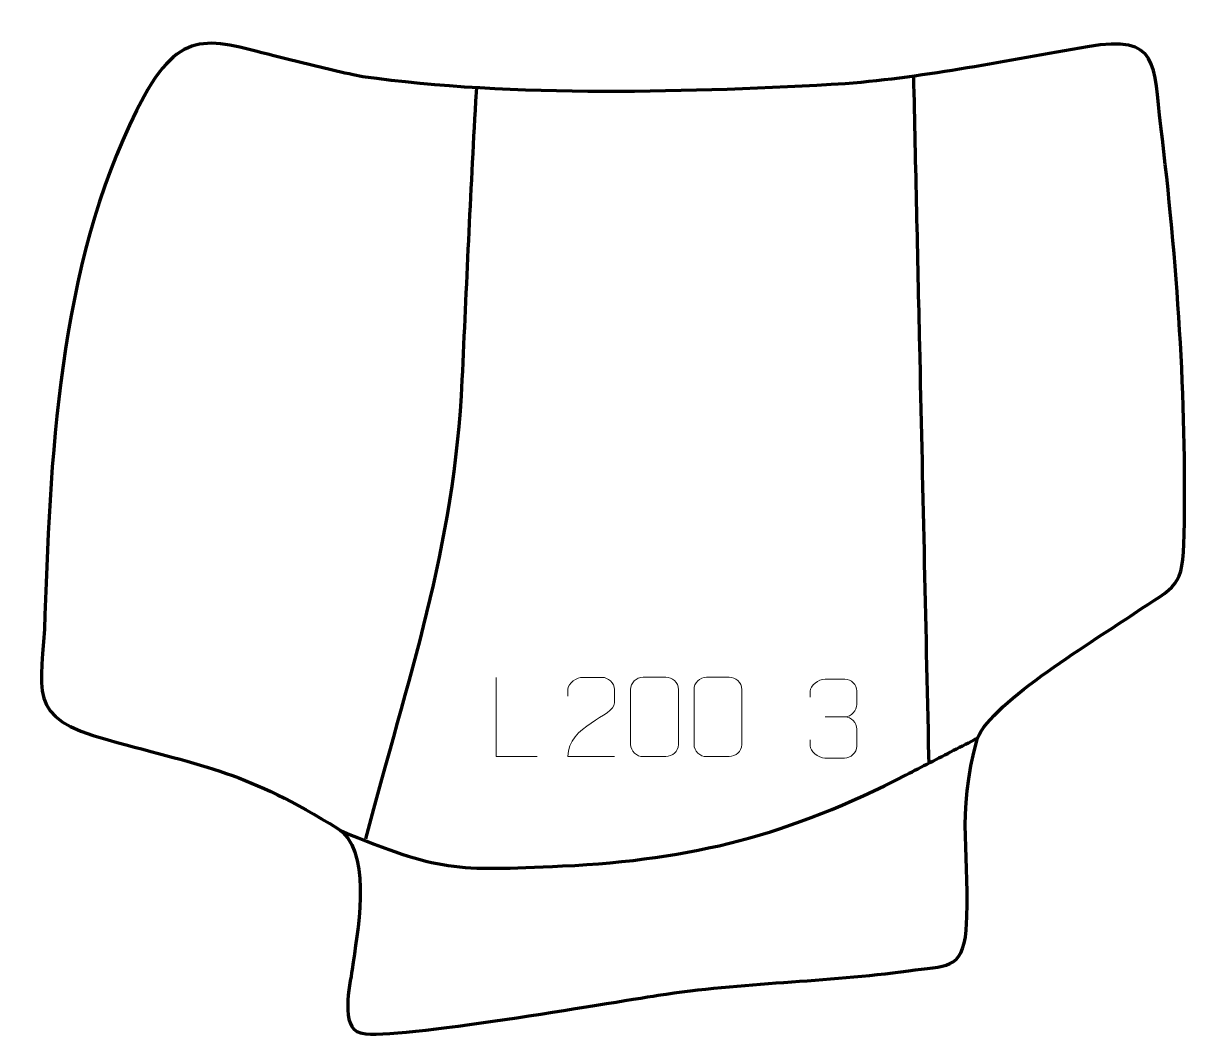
# Model space of a CAD drawing. Header units: millimetres. Extents: x -482 to -223, y 384 to 610.
import ezdxf

# ---------------------------------------------------------------- set-up
doc = ezdxf.new("R2010")
doc.units = ezdxf.units.MM
doc.header["$MEASUREMENT"] = 0
doc.layers.add('layer 1', color=7, linetype='Continuous', plot=False)
doc.layers.add('layer 2', color=7, linetype='Continuous')
doc.layers.add('layer 3', color=7, linetype='Continuous')

msp = doc.modelspace()

# ---------------------------------------------------------------- linework, layer by layer
at = {"layer": 'layer 1', "color": 250, "lineweight": 9}
for points, knots in [([(-367.3611, 447.1149), (-367.3611, 447.1149), (-376.4846, 447.1149), (-376.4846, 447.1149), (-376.4846, 447.1149), (-376.4846, 447.1149), (-376.4846, 464.6964), (-376.4846, 464.6964)], [0, 0, 0, 0, 0.33333333, 0.33333333, 0.33333333, 0.33333333, 1, 1, 1, 1]), ([(-350.1538, 447.1076), (-353.6164, 447.1079), (-357.079, 447.1079), (-360.5413, 447.1076), (-360.5413, 447.1076), (-360.5413, 454.1056), (-350.2186, 455.9666), (-350.1538, 459.0035), (-350.1538, 459.0035), (-350.1541, 460.0068), (-350.1541, 461.0099), (-350.1538, 462.0127), (-350.1538, 462.0127), (-350.1657, 463.4762), (-351.6614, 464.6914), (-352.8387, 464.7036), (-352.8387, 464.7036), (-354.2995, 464.7033), (-355.7599, 464.7033), (-357.2201, 464.7036), (-357.2201, 464.7036), (-358.5039, 464.7153), (-360.4941, 463.4526), (-360.5413, 461.9775), (-360.5413, 461.9775), (-360.5413, 461.9775), (-360.5413, 460.5298), (-360.5413, 460.5298)], [0, 0, 0, 0, 0.125, 0.125, 0.125, 0.125, 0.25, 0.25, 0.25, 0.25, 0.375, 0.375, 0.375, 0.375, 0.5, 0.5, 0.5, 0.5, 0.625, 0.625, 0.625, 0.625, 0.75, 0.75, 0.75, 0.75, 1, 1, 1, 1]), ([(-343.779, 464.7123), (-342.1119, 464.7123), (-340.4445, 464.7123), (-338.7771, 464.7123), (-338.7771, 464.7123), (-337.3818, 464.7374), (-335.9543, 463.6846), (-335.9352, 461.9639), (-335.9352, 461.9639), (-335.9355, 457.9074), (-335.9355, 453.8507), (-335.9352, 449.7936), (-335.9352, 449.7936), (-336.0353, 448.1536), (-337.2376, 447.1092), (-338.7771, 447.1016), (-338.7771, 447.1016), (-340.4487, 447.1019), (-342.1202, 447.1019), (-343.7914, 447.1016), (-343.7914, 447.1016), (-345.1713, 447.0272), (-346.585, 448.3574), (-346.577, 449.7813), (-346.577, 449.7813), (-346.5767, 453.8542), (-346.5767, 457.9268), (-346.577, 461.9991), (-346.577, 461.9991), (-346.5739, 463.5083), (-345.3219, 464.7219), (-343.779, 464.7123)], [0, 0, 0, 0, 0.11111111, 0.11111111, 0.11111111, 0.11111111, 0.22222222, 0.22222222, 0.22222222, 0.22222222, 0.33333333, 0.33333333, 0.33333333, 0.33333333, 0.44444444, 0.44444444, 0.44444444, 0.44444444, 0.55555556, 0.55555556, 0.55555556, 0.55555556, 0.66666667, 0.66666667, 0.66666667, 0.66666667, 0.77777778, 0.77777778, 0.77777778, 0.77777778, 1, 1, 1, 1]), ([(-329.6876, 464.7123), (-328.0205, 464.7123), (-326.3531, 464.7123), (-324.6857, 464.7123), (-324.6857, 464.7123), (-323.2903, 464.7374), (-321.8629, 463.6846), (-321.8438, 461.9639), (-321.8438, 461.9639), (-321.8441, 457.9074), (-321.8441, 453.8507), (-321.8438, 449.7936), (-321.8438, 449.7936), (-321.9439, 448.1536), (-323.1462, 447.1092), (-324.6857, 447.1016), (-324.6857, 447.1016), (-326.3573, 447.1019), (-328.0288, 447.1019), (-329.7, 447.1016), (-329.7, 447.1016), (-331.0799, 447.0272), (-332.4936, 448.3574), (-332.4856, 449.7813), (-332.4856, 449.7813), (-332.4853, 453.8542), (-332.4853, 457.9268), (-332.4856, 461.9991), (-332.4856, 461.9991), (-332.4825, 463.5083), (-331.2305, 464.7219), (-329.6876, 464.7123)], [0, 0, 0, 0, 0.11111111, 0.11111111, 0.11111111, 0.11111111, 0.22222222, 0.22222222, 0.22222222, 0.22222222, 0.33333333, 0.33333333, 0.33333333, 0.33333333, 0.44444444, 0.44444444, 0.44444444, 0.44444444, 0.55555556, 0.55555556, 0.55555556, 0.55555556, 0.66666667, 0.66666667, 0.66666667, 0.66666667, 0.77777778, 0.77777778, 0.77777778, 0.77777778, 1, 1, 1, 1]), ([(-306.666, 460.3058), (-306.666, 460.3058), (-306.666, 461.6144), (-306.666, 461.6144), (-306.666, 461.6144), (-306.6761, 462.8417), (-304.7987, 464.334), (-303.348, 464.318), (-303.348, 464.318), (-301.8937, 464.318), (-300.4394, 464.318), (-298.9854, 464.318), (-298.9854, 464.318), (-297.4392, 464.3243), (-296.3131, 463.023), (-296.2818, 461.6758), (-296.2818, 461.6758), (-296.2821, 460.6647), (-296.2821, 459.6536), (-296.2818, 458.6422), (-296.2818, 458.6422), (-296.3161, 457.4771), (-297.4452, 455.9059), (-298.9941, 455.913), (-298.9941, 455.913), (-297.4414, 455.9051), (-296.3085, 454.6346), (-296.2704, 453.1836), (-296.2704, 453.1836), (-296.2707, 451.9261), (-296.2707, 450.6686), (-296.2704, 449.4109), (-296.2704, 449.4109), (-296.2633, 447.9585), (-297.7111, 446.7163), (-298.9941, 446.722), (-298.9941, 446.722), (-300.4492, 446.7223), (-301.9043, 446.7223), (-303.3597, 446.722), (-303.3597, 446.722), (-304.8876, 446.7301), (-306.6709, 448.4213), (-306.6839, 449.4512), (-306.6839, 449.4512), (-306.6839, 449.4512), (-306.6839, 450.7959), (-306.6839, 450.7959)], [0, 0, 0, 0, 0.07692308, 0.07692308, 0.07692308, 0.07692308, 0.15384615, 0.15384615, 0.15384615, 0.15384615, 0.23076923, 0.23076923, 0.23076923, 0.23076923, 0.30769231, 0.30769231, 0.30769231, 0.30769231, 0.38461538, 0.38461538, 0.38461538, 0.38461538, 0.46153846, 0.46153846, 0.46153846, 0.46153846, 0.53846154, 0.53846154, 0.53846154, 0.53846154, 0.61538462, 0.61538462, 0.61538462, 0.61538462, 0.69230769, 0.69230769, 0.69230769, 0.69230769, 0.76923077, 0.76923077, 0.76923077, 0.76923077, 0.84615385, 0.84615385, 0.84615385, 0.84615385, 1, 1, 1, 1])]:
    msp.add_open_spline(points, degree=3, knots=knots, dxfattribs=at)
msp.add_open_spline([(-303.3477, 455.9057), (-303.3477, 455.9057), (-298.9819, 455.9057), (-298.9819, 455.9057)], degree=3, dxfattribs=at)
at = {"layer": 'layer 2', "color": 140, "lineweight": 158}
for points, knots in [([(-283.6919, 598.3835), (-283.2476, 578.4231), (-282.8032, 558.4626), (-282.3589, 538.5022), (-282.3589, 538.5022), (-281.6813, 508.0625), (-281.0037, 477.6229), (-280.3261, 447.1832), (-280.3261, 447.1832), (-280.3261, 447.1832), (-280.2928, 445.6862), (-280.2928, 445.6862)], [0, 0, 0, 0, 0.25, 0.25, 0.25, 0.25, 0.5, 0.5, 0.5, 0.5, 1, 1, 1, 1]), ([(-405.4412, 428.8189), (-396.0857, 464.7187), (-385.7701, 493.0019), (-384.0059, 530.8625), (-384.0059, 530.8625), (-383.0382, 551.6283), (-382.1886, 572.0315), (-380.9582, 592.8163), (-380.9582, 592.8163), (-380.9582, 592.8163), (-380.7808, 595.8126), (-380.7808, 595.8126)], [0, 0, 0, 0, 0.25, 0.25, 0.25, 0.25, 0.5, 0.5, 0.5, 0.5, 1, 1, 1, 1]), ([(-411.0952, 430.6189), (-388.9189, 421.5103), (-385.8418, 421.6764), (-361.714, 422.7579), (-361.714, 422.7579), (-332.4705, 424.1831), (-311.3625, 429.6593), (-285.3317, 443.0362), (-285.3317, 443.0362), (-283.5736, 443.9397), (-281.818, 444.8486), (-280.0617, 445.7556), (-280.0617, 445.7556), (-276.5247, 447.5814), (-272.9888, 449.3976), (-269.4339, 451.1887)], [0, 0, 0, 0, 0.2, 0.2, 0.2, 0.2, 0.4, 0.4, 0.4, 0.4, 0.6, 0.6, 0.6, 0.6, 1, 1, 1, 1])]:
    msp.add_open_spline(points, degree=3, knots=knots, dxfattribs=at)
at = {"layer": 'layer 3', "color": 242, "lineweight": 158}
msp.add_open_spline([(-406.1424, 598.2635), (-373.0588, 593.5919), (-332.3621, 594.755), (-298.8382, 596.6954), (-298.8382, 596.6954), (-280.1217, 598.2318), (-263.3352, 601.8067), (-244.984, 604.9386), (-244.984, 604.9386), (-228.8367, 607.6944), (-230.3899, 601.0315), (-228.6816, 587.2177), (-228.6816, 587.2177), (-225.0386, 557.1153), (-222.9289, 526.8354), (-223.4942, 496.4999), (-223.4942, 496.4999), (-223.7213, 484.3143), (-225.1277, 485.3587), (-234.6695, 478.8573), (-234.6695, 478.8573), (-242.5682, 473.4754), (-266.285, 459.2013), (-269.4339, 451.1887), (-269.4339, 451.1887), (-274.395, 433.7662), (-270.8571, 424.7758), (-271.946, 408.4705), (-271.946, 408.4705), (-272.8838, 399.5322), (-276.4198, 400.5969), (-284.7876, 399.4439), (-284.7876, 399.4439), (-303.3763, 396.8827), (-321.4885, 396.96), (-340.44, 394.0122), (-340.44, 394.0122), (-351.0525, 392.3614), (-398.8011, 384.1221), (-406.2332, 385.5554), (-406.2332, 385.5554), (-406.2332, 385.5554), (-406.6711, 385.6398), (-406.6711, 385.6398), (-406.6711, 385.6398), (-411.2687, 386.901), (-408.9859, 396.0743), (-408.491, 399.7656), (-408.491, 399.7656), (-407.4109, 407.821), (-404.0621, 424.1062), (-410.5891, 430.2012), (-410.5891, 430.2012), (-410.5891, 430.2012), (-411.6013, 431.0366), (-411.6013, 431.0366), (-411.6013, 431.0366), (-431.9624, 443.5976), (-440.5838, 444.7344), (-462.7773, 450.7817), (-462.7773, 450.7817), (-481.6204, 455.9161), (-477.3368, 461.1459), (-476.7902, 478.586), (-476.7902, 478.586), (-475.6042, 516.425), (-473.1491, 560.1146), (-454.7421, 593.9463), (-454.7421, 593.9463), (-445.7606, 610.1571), (-439.0918, 606.1148), (-422.9679, 602.1624), (-422.9679, 602.1624), (-418.0491, 600.9567), (-413.2074, 599.7386), (-408.249, 598.6825), (-408.249, 598.6825), (-408.249, 598.6825), (-406.1424, 598.2635), (-406.1424, 598.2635)], degree=3, knots=[0, 0, 0, 0, 0.04761905, 0.04761905, 0.04761905, 0.04761905, 0.0952381, 0.0952381, 0.0952381, 0.0952381, 0.14285714, 0.14285714, 0.14285714, 0.14285714, 0.19047619, 0.19047619, 0.19047619, 0.19047619, 0.23809524, 0.23809524, 0.23809524, 0.23809524, 0.28571429, 0.28571429, 0.28571429, 0.28571429, 0.33333333, 0.33333333, 0.33333333, 0.33333333, 0.38095238, 0.38095238, 0.38095238, 0.38095238, 0.42857143, 0.42857143, 0.42857143, 0.42857143, 0.47619048, 0.47619048, 0.47619048, 0.47619048, 0.52380952, 0.52380952, 0.52380952, 0.52380952, 0.57142857, 0.57142857, 0.57142857, 0.57142857, 0.61904762, 0.61904762, 0.61904762, 0.61904762, 0.66666667, 0.66666667, 0.66666667, 0.66666667, 0.71428571, 0.71428571, 0.71428571, 0.71428571, 0.76190476, 0.76190476, 0.76190476, 0.76190476, 0.80952381, 0.80952381, 0.80952381, 0.80952381, 0.85714286, 0.85714286, 0.85714286, 0.85714286, 0.9047619, 0.9047619, 0.9047619, 0.9047619, 1, 1, 1, 1], dxfattribs=at)

doc.saveas('drawing.dxf')
